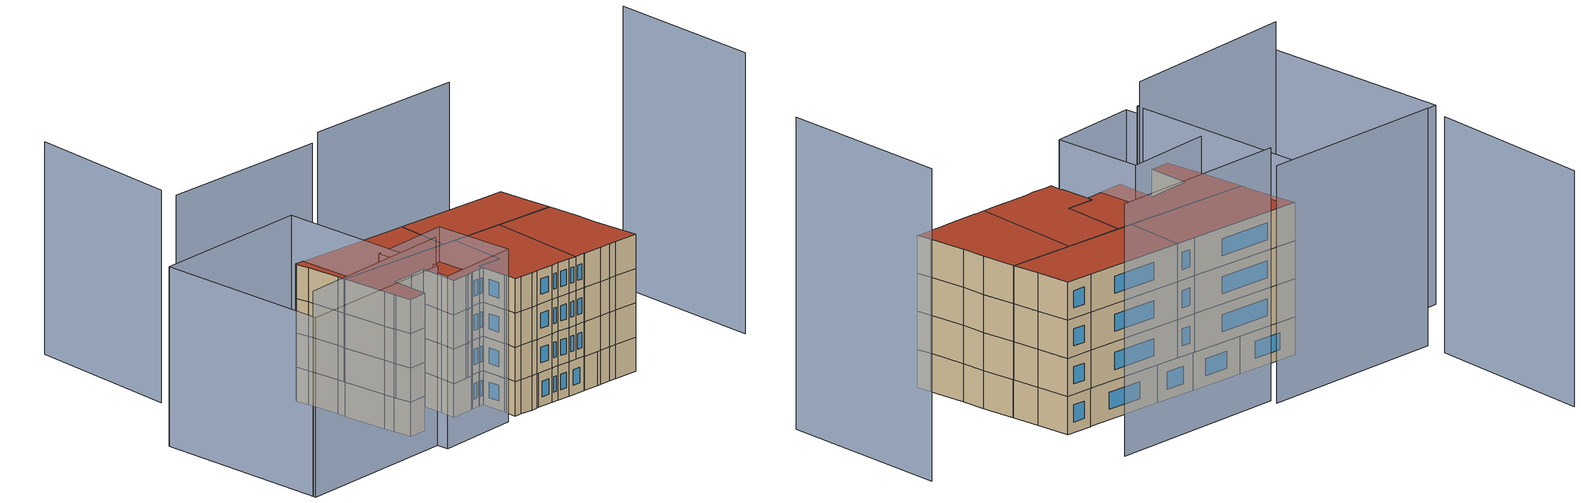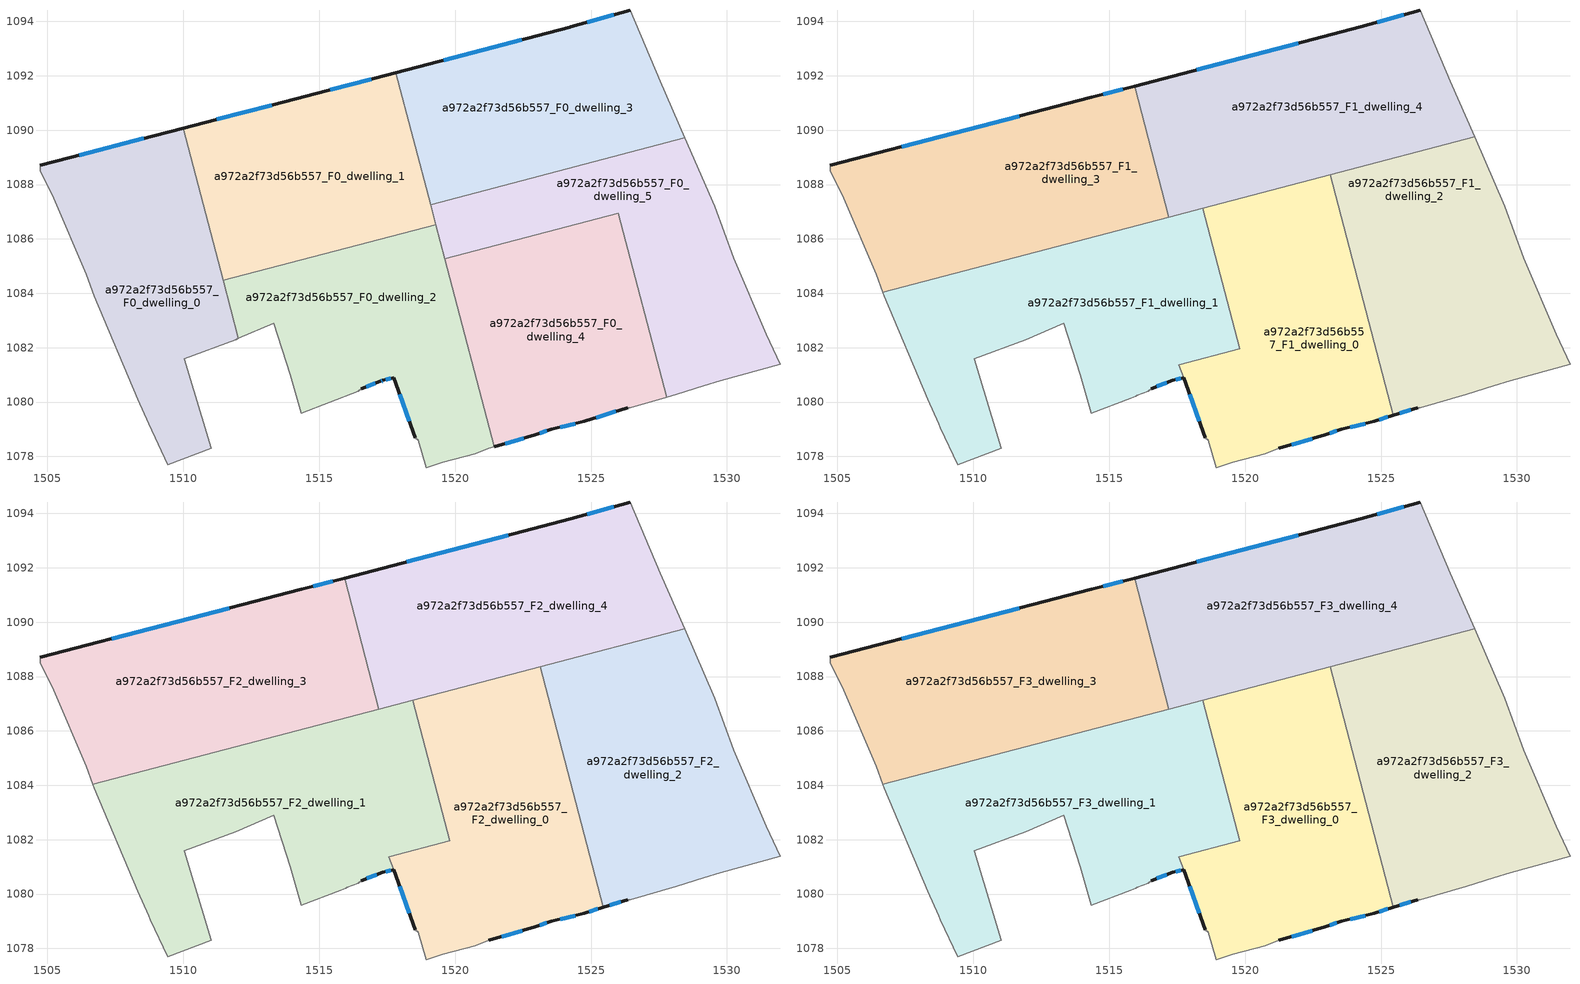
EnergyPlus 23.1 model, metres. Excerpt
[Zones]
a972a2f73d56b557_F0_dwelling_0
 floor ground (EU_floor_Construction): 1510,1090.07 1512.03,1082.34 1511.94,1082.3 1510.04,1081.6 1511.04,1078.29 1509.43,1077.69 1508.73,1079.2 1508.33,1080.1 1506.73,1083.9 1506.43,1084.7 1505.23,1087.5 1504.73,1088.5 1504.73,1088.7 z0
 wall outside (EU_wall_Construction): 1510,1090.07 1504.73,1088.7 z0:3
 wall adiabatic (EU_wall_Construction): 1504.73,1088.7 1504.73,1088.5 1505.23,1087.5 1506.43,1084.7 1506.73,1083.9 1508.33,1080.1 1508.73,1079.2 1509.43,1077.69 1511.04,1078.29 1510.04,1081.6 1511.94,1082.3 1512.03,1082.34 z0:3
 wall to a972a2f73d56b557_F0_dwelling_1 (EU_wall_Construction): 1511.47,1084.48 1510,1090.07 z0:3
 wall to a972a2f73d56b557_F0_dwelling_2 (EU_wall_Construction): 1512.03,1082.34 1511.47,1084.48 z0:3
 window (EU_Window_Construction): 1508.55,1089.7 1506.18,1089.08 z0.83:2.17
a972a2f73d56b557_F0_dwelling_1
 floor ground (EU_floor_Construction): 1517.82,1092.12 1519.29,1086.53 1511.47,1084.48 1510,1090.07 1514.5,1091.24 z0
 wall outside (EU_wall_Construction): 1517.82,1092.12 1514.5,1091.24 1510,1090.07 z0:3
 wall to a972a2f73d56b557_F0_dwelling_2 (EU_wall_Construction): 1511.47,1084.48 1519.29,1086.53 z0:3
 wall to a972a2f73d56b557_F0_dwelling_3 (EU_wall_Construction): 1519.1,1087.26 1517.82,1092.12 z0:3
 wall to a972a2f73d56b557_F0_dwelling_5 (EU_wall_Construction): 1519.29,1086.53 1519.1,1087.26 z0:3
 window (EU_Window_Construction): 1516.91,1091.88 1515.42,1091.48 / 1513.26,1090.92 1511.24,1090.4 z0.83:2.17
a972a2f73d56b557_F0_dwelling_2
 floor ground (EU_floor_Construction): 1519.29,1086.53 1521.44,1078.35 1521.24,1078.29 1520.74,1078.09 1519.54,1077.79 1518.94,1077.59 1518.64,1078.59 1518.54,1078.69 1517.74,1080.89 1517.34,1080.79 1517.25,1080.76 1516.54,1080.5 1516.44,1080.39 1514.34,1079.59 1513.94,1081 1513.34,1082.9 1512.03,1082.34 1511.47,1084.48 z0
 wall outside (EU_wall_Construction): 1516.54,1080.5 1517.25,1080.76 1517.34,1080.79 1517.74,1080.89 1518.54,1078.69 z0:3
 wall adiabatic (EU_wall_Construction): 1518.54,1078.69 1518.64,1078.59 1518.94,1077.59 1519.54,1077.79 1520.74,1078.09 1521.24,1078.29 1521.44,1078.35 / 1512.03,1082.34 1513.34,1082.9 1513.94,1081 1514.34,1079.59 1516.44,1080.39 1516.54,1080.5 z0:3
 wall to a972a2f73d56b557_F0_dwelling_4 (EU_wall_Construction): 1521.44,1078.35 1519.62,1085.27 z0:3
 wall to a972a2f73d56b557_F0_dwelling_5 (EU_wall_Construction): 1519.62,1085.27 1519.29,1086.53 z0:3
 window (EU_Window_Construction): 1517.96,1080.29 1518.32,1079.3 / 1517.45,1080.82 1517.63,1080.87 / 1517.28,1080.77 1517.32,1080.79 / 1516.74,1080.57 1517.06,1080.69 z0.83:2.17
a972a2f73d56b557_F0_dwelling_3
 floor ground (EU_floor_Construction): 1526.45,1094.4 1527.55,1091.8 1528.46,1089.71 1519.1,1087.26 1517.82,1092.12 1524.21,1093.79 1524.25,1093.8 z0
 wall outside (EU_wall_Construction): 1526.45,1094.4 1524.25,1093.8 1524.21,1093.79 1517.82,1092.12 z0:3
 wall to a972a2f73d56b557_F0_dwelling_5 (EU_wall_Construction): 1519.1,1087.26 1528.46,1089.71 z0:3
 wall adiabatic (EU_wall_Construction): 1528.46,1089.71 1527.55,1091.8 1526.45,1094.4 z0:3
 window (EU_Window_Construction): 1522.45,1093.33 1519.58,1092.58 / 1525.84,1094.24 1524.85,1093.97 z0.83:2.17
a972a2f73d56b557_F0_dwelling_4
 floor ground (EU_floor_Construction): 1526.01,1086.95 1527.78,1080.18 1526.45,1079.79 1526.35,1079.79 1524.74,1079.29 1523.54,1078.99 1522.94,1078.79 1521.44,1078.35 1519.62,1085.27 z0
 wall outside (EU_wall_Construction): 1521.44,1078.35 1522.94,1078.79 1523.54,1078.99 1524.74,1079.29 1526.35,1079.79 z0:3
 wall to a972a2f73d56b557_F0_dwelling_5 (EU_wall_Construction): 1527.78,1080.18 1526.01,1086.95 1519.62,1085.27 z0:3
 wall adiabatic (EU_wall_Construction): 1526.35,1079.79 1526.45,1079.79 1527.78,1080.18 z0:3
 window (EU_Window_Construction): 1525.19,1079.43 1525.91,1079.65 / 1523.87,1079.07 1524.41,1079.21 / 1523.11,1078.85 1523.38,1078.94 / 1521.85,1078.47 1522.53,1078.67 z0.83:2.17
a972a2f73d56b557_F0_dwelling_5
 floor ground (EU_floor_Construction): 1529.55,1087.2 1530.25,1085.29 1531.45,1082.49 1531.95,1081.39 1529.75,1080.79 1529.15,1080.59 1528.15,1080.29 1527.78,1080.18 1526.01,1086.95 1519.62,1085.27 1519.1,1087.26 1528.46,1089.71 z0
 wall adiabatic (EU_wall_Construction): 1527.78,1080.18 1528.15,1080.29 1529.15,1080.59 1529.75,1080.79 1531.95,1081.39 1531.45,1082.49 1530.25,1085.29 1529.55,1087.2 1528.46,1089.71 z0:3
a972a2f73d56b557_F1_dwelling_0
 floor to a972a2f73d56b557_F0_dwelling_4 (EU_floor_Construction): 1523.66,1086.33 1525.45,1079.51 1524.74,1079.29 1523.54,1078.99 1522.94,1078.79 1521.44,1078.35 1519.62,1085.27 z3
 floor to a972a2f73d56b557_F0_dwelling_2 (EU_floor_Construction): 1519.29,1086.53 1521.44,1078.35 1521.24,1078.29 1520.74,1078.09 1519.54,1077.79 1518.94,1077.59 1518.64,1078.59 1518.54,1078.69 1517.57,1081.37 1519.8,1081.95 1518.64,1086.36 z3
 floor to a972a2f73d56b557_F0_dwelling_5 (EU_floor_Construction): 1523.13,1088.32 1523.66,1086.33 1519.62,1085.27 1519.1,1087.26 z3
 floor to a972a2f73d56b557_F0_dwelling_3 (EU_floor_Construction): 1523.12,1088.35 1523.13,1088.32 1519.1,1087.26 1519.09,1087.29 z3
 floor to a972a2f73d56b557_F0_dwelling_1 (EU_floor_Construction): 1519.09,1087.29 1519.29,1086.53 1518.64,1086.36 1518.44,1087.12 z3
 wall outside (EU_wall_Construction): 1521.24,1078.29 1522.94,1078.79 1523.54,1078.99 1524.74,1079.29 1525.45,1079.51 / 1517.74,1080.89 1518.54,1078.69 z3:6
 wall to a972a2f73d56b557_F1_dwelling_1 (EU_wall_Construction): 1518.44,1087.12 1519.8,1081.95 1517.57,1081.37 1517.74,1080.89 z3:6
 wall to a972a2f73d56b557_F1_dwelling_2 (EU_wall_Construction): 1525.45,1079.51 1523.12,1088.35 z3:6
 wall adiabatic (EU_wall_Construction): 1518.54,1078.69 1518.64,1078.59 1518.94,1077.59 1519.54,1077.79 1520.74,1078.09 1521.24,1078.29 z3:6
 wall to a972a2f73d56b557_F1_dwelling_4 (EU_wall_Construction): 1523.12,1088.35 1518.44,1087.12 z3:6
 window (EU_Window_Construction): 1524.94,1079.35 1525.25,1079.45 / 1523.87,1079.07 1524.41,1079.21 / 1523.11,1078.85 1523.38,1078.94 / 1521.71,1078.43 1522.48,1078.65 / 1517.96,1080.28 1518.32,1079.3 z3.83:5.17
a972a2f73d56b557_F1_dwelling_1
 floor to a972a2f73d56b557_F0_dwelling_2 (EU_floor_Construction): 1518.64,1086.36 1519.8,1081.95 1517.57,1081.37 1517.74,1080.89 1517.34,1080.79 1517.25,1080.76 1516.54,1080.5 1516.44,1080.39 1515.99,1080.22 1515.98,1080.22 1515.93,1080.2 1514.34,1079.59 1513.94,1081 1513.34,1082.9 1512.03,1082.34 1511.47,1084.48 z3
 floor to a972a2f73d56b557_F0_dwelling_0 (EU_floor_Construction): 1511.27,1085.24 1512.03,1082.34 1511.94,1082.3 1510.04,1081.6 1511.04,1078.29 1509.43,1077.69 1508.8,1079.06 1508.73,1079.2 1508.33,1080.1 1506.73,1083.9 1506.68,1084.04 z3
 floor to a972a2f73d56b557_F0_dwelling_1 (EU_floor_Construction): 1518.44,1087.12 1518.64,1086.36 1511.47,1084.48 1511.27,1085.24 z3
 wall outside (EU_wall_Construction): 1516.54,1080.5 1517.34,1080.79 1517.74,1080.89 z3:6
 wall adiabatic (EU_wall_Construction): 1506.68,1084.04 1506.73,1083.9 1508.33,1080.1 1508.73,1079.2 1508.8,1079.06 1509.43,1077.69 1511.04,1078.29 1510.04,1081.6 1511.94,1082.3 1513.34,1082.9 1513.94,1081 1514.34,1079.59 1515.79,1080.15 1515.98,1080.22 1516.04,1080.24 1516.44,1080.39 1516.54,1080.5 z3:6
 wall to a972a2f73d56b557_F1_dwelling_3 (EU_wall_Construction): 1517.2,1086.8 1506.68,1084.04 z3:6
 wall to a972a2f73d56b557_F1_dwelling_4 (EU_wall_Construction): 1518.44,1087.13 1517.2,1086.8 z3:6
 window (EU_Window_Construction): 1517.45,1080.82 1517.63,1080.87 / 1516.76,1080.58 1517.12,1080.71 z3.83:5.17
a972a2f73d56b557_F1_dwelling_2
 floor to a972a2f73d56b557_F0_dwelling_5 (EU_floor_Construction): 1529.55,1087.2 1530.25,1085.29 1531.45,1082.49 1531.95,1081.39 1529.75,1080.79 1529.15,1080.59 1528.15,1080.29 1527.78,1080.18 1526.01,1086.95 1523.66,1086.33 1523.13,1088.32 1528.46,1089.71 z3
 floor to a972a2f73d56b557_F0_dwelling_4 (EU_floor_Construction): 1526.01,1086.95 1527.78,1080.18 1526.45,1079.79 1526.35,1079.79 1525.45,1079.51 1523.66,1086.33 z3
 floor to a972a2f73d56b557_F0_dwelling_3 (EU_floor_Construction): 1528.44,1089.75 1528.46,1089.71 1523.13,1088.32 1523.12,1088.35 z3
 wall outside (EU_wall_Construction): 1525.45,1079.51 1526.35,1079.79 z3:6
 wall adiabatic (EU_wall_Construction): 1526.35,1079.79 1526.45,1079.79 1528.15,1080.29 1529.15,1080.59 1529.75,1080.79 1531.95,1081.39 1531.45,1082.49 1530.25,1085.29 1529.55,1087.2 1528.44,1089.75 z3:6
 wall to a972a2f73d56b557_F1_dwelling_4 (EU_wall_Construction): 1528.44,1089.75 1523.13,1088.35 z3:6
 window (EU_Window_Construction): 1525.69,1079.59 1526.1,1079.71 z3.83:5.17
a972a2f73d56b557_F1_dwelling_3
 floor to a972a2f73d56b557_F0_dwelling_0 (EU_floor_Construction): 1510,1090.07 1511.27,1085.24 1506.68,1084.04 1506.43,1084.7 1505.23,1087.5 1504.73,1088.5 1504.73,1088.7 z3
 floor to a972a2f73d56b557_F0_dwelling_1 (EU_floor_Construction): 1515.94,1091.62 1517.2,1086.8 1511.27,1085.24 1510,1090.07 1514.5,1091.24 z3
 wall outside (EU_wall_Construction): 1515.94,1091.62 1514.34,1091.2 1504.73,1088.7 z3:6
 wall adiabatic (EU_wall_Construction): 1504.73,1088.7 1504.73,1088.5 1505.23,1087.5 1506.43,1084.7 1506.68,1084.04 z3:6
 wall to a972a2f73d56b557_F1_dwelling_4 (EU_wall_Construction): 1517.2,1086.8 1515.94,1091.62 z3:6
 window (EU_Window_Construction): 1511.7,1090.51 1507.38,1089.39 / 1515.5,1091.51 1514.78,1091.32 z3.83:5.17
a972a2f73d56b557_F1_dwelling_4
 floor to a972a2f73d56b557_F0_dwelling_1 (EU_floor_Construction): 1517.82,1092.12 1519.09,1087.29 1517.2,1086.8 1515.94,1091.62 z3
 floor to a972a2f73d56b557_F0_dwelling_3 (EU_floor_Construction): 1526.45,1094.4 1527.55,1091.8 1528.44,1089.75 1519.09,1087.29 1517.82,1092.11 1524.25,1093.8 z3
 wall outside (EU_wall_Construction): 1526.45,1094.4 1524.25,1093.8 1515.94,1091.62 z3:6
 wall adiabatic (EU_wall_Construction): 1528.44,1089.75 1527.55,1091.8 1526.45,1094.4 z3:6
 window (EU_Window_Construction): 1521.96,1093.2 1518.22,1092.22 / 1525.84,1094.24 1524.85,1093.97 z3.83:5.17
a972a2f73d56b557_F2_dwelling_0
 floor to a972a2f73d56b557_F1_dwelling_0 (EU_floor_Construction): 1523.12,1088.35 1525.45,1079.51 1524.74,1079.29 1523.54,1078.99 1522.94,1078.79 1521.24,1078.29 1520.74,1078.09 1519.54,1077.79 1518.94,1077.59 1518.64,1078.59 1518.54,1078.69 1517.57,1081.37 1519.8,1081.95 1518.44,1087.12 z6
 wall outside (EU_wall_Construction): 1521.24,1078.29 1522.94,1078.79 1523.54,1078.99 1524.74,1079.29 1525.45,1079.51 / 1517.74,1080.89 1518.54,1078.69 z6:9
 wall to a972a2f73d56b557_F2_dwelling_1 (EU_wall_Construction): 1518.44,1087.12 1519.8,1081.95 1517.57,1081.37 1517.74,1080.89 z6:9
 wall to a972a2f73d56b557_F2_dwelling_2 (EU_wall_Construction): 1525.45,1079.51 1523.12,1088.35 z6:9
 wall adiabatic (EU_wall_Construction): 1518.54,1078.69 1518.64,1078.59 1518.94,1077.59 1519.54,1077.79 1520.74,1078.09 1521.24,1078.29 z6:9
 wall to a972a2f73d56b557_F2_dwelling_4 (EU_wall_Construction): 1523.12,1088.35 1518.44,1087.12 z6:9
 window (EU_Window_Construction): 1524.94,1079.35 1525.25,1079.45 / 1523.87,1079.07 1524.41,1079.21 / 1523.11,1078.85 1523.38,1078.94 / 1521.71,1078.43 1522.48,1078.65 / 1517.96,1080.28 1518.32,1079.3 z6.83:8.17
a972a2f73d56b557_F2_dwelling_1
 floor to a972a2f73d56b557_F1_dwelling_1 (EU_floor_Construction): 1518.44,1087.12 1519.8,1081.95 1517.57,1081.37 1517.74,1080.89 1517.34,1080.79 1516.54,1080.5 1516.44,1080.39 1516.04,1080.24 1515.98,1080.22 1515.79,1080.15 1514.34,1079.59 1513.94,1081 1513.34,1082.9 1511.94,1082.3 1510.04,1081.6 1511.04,1078.29 1509.43,1077.69 1508.8,1079.06 1508.73,1079.2 1508.33,1080.1 1506.73,1083.9 1506.68,1084.04 z6
 wall outside (EU_wall_Construction): 1516.54,1080.5 1517.34,1080.79 1517.74,1080.89 z6:9
 wall adiabatic (EU_wall_Construction): 1506.68,1084.04 1506.73,1083.9 1508.33,1080.1 1508.73,1079.2 1508.8,1079.06 1509.43,1077.69 1511.04,1078.29 1510.04,1081.6 1511.94,1082.3 1513.34,1082.9 1513.94,1081 1514.34,1079.59 1515.79,1080.15 1515.98,1080.22 1516.04,1080.24 1516.44,1080.39 1516.54,1080.5 z6:9
 wall to a972a2f73d56b557_F2_dwelling_3 (EU_wall_Construction): 1517.2,1086.8 1506.68,1084.04 z6:9
 wall to a972a2f73d56b557_F2_dwelling_4 (EU_wall_Construction): 1518.44,1087.13 1517.2,1086.8 z6:9
 window (EU_Window_Construction): 1517.45,1080.82 1517.63,1080.87 / 1516.76,1080.58 1517.12,1080.71 z6.83:8.17
a972a2f73d56b557_F2_dwelling_2
 floor to a972a2f73d56b557_F1_dwelling_2 (EU_floor_Construction): 1529.55,1087.2 1530.25,1085.29 1531.45,1082.49 1531.95,1081.39 1529.75,1080.79 1529.15,1080.59 1528.15,1080.29 1526.45,1079.79 1526.35,1079.79 1525.45,1079.51 1523.12,1088.35 1528.44,1089.75 z6
 wall outside (EU_wall_Construction): 1525.45,1079.51 1526.35,1079.79 z6:9
 wall adiabatic (EU_wall_Construction): 1526.35,1079.79 1526.45,1079.79 1528.15,1080.29 1529.15,1080.59 1529.75,1080.79 1531.95,1081.39 1531.45,1082.49 1530.25,1085.29 1529.55,1087.2 1528.44,1089.75 z6:9
 wall to a972a2f73d56b557_F2_dwelling_4 (EU_wall_Construction): 1528.44,1089.75 1523.13,1088.35 z6:9
 window (EU_Window_Construction): 1525.69,1079.59 1526.1,1079.71 z6.83:8.17
a972a2f73d56b557_F2_dwelling_3
 floor to a972a2f73d56b557_F1_dwelling_3 (EU_floor_Construction): 1515.94,1091.62 1517.2,1086.8 1506.68,1084.04 1506.43,1084.7 1505.23,1087.5 1504.73,1088.5 1504.73,1088.7 1514.34,1091.2 z6
 wall outside (EU_wall_Construction): 1515.94,1091.62 1514.34,1091.2 1504.73,1088.7 z6:9
 wall adiabatic (EU_wall_Construction): 1504.73,1088.7 1504.73,1088.5 1505.23,1087.5 1506.43,1084.7 1506.68,1084.04 z6:9
 wall to a972a2f73d56b557_F2_dwelling_4 (EU_wall_Construction): 1517.2,1086.8 1515.94,1091.62 z6:9
 window (EU_Window_Construction): 1511.7,1090.51 1507.38,1089.39 / 1515.5,1091.51 1514.78,1091.32 z6.83:8.17
a972a2f73d56b557_F2_dwelling_4
 floor to a972a2f73d56b557_F1_dwelling_4 (EU_floor_Construction): 1526.45,1094.4 1527.55,1091.8 1528.44,1089.75 1517.2,1086.8 1515.94,1091.62 1524.25,1093.8 z6
 wall outside (EU_wall_Construction): 1526.45,1094.4 1524.25,1093.8 1515.94,1091.62 z6:9
 wall adiabatic (EU_wall_Construction): 1528.44,1089.75 1527.55,1091.8 1526.45,1094.4 z6:9
 window (EU_Window_Construction): 1521.96,1093.2 1518.22,1092.22 / 1525.84,1094.24 1524.85,1093.97 z6.83:8.17
a972a2f73d56b557_F3_dwelling_0
 floor to a972a2f73d56b557_F2_dwelling_0 (EU_floor_Construction): 1523.12,1088.35 1525.45,1079.51 1524.74,1079.29 1523.54,1078.99 1522.94,1078.79 1521.24,1078.29 1520.74,1078.09 1519.54,1077.79 1518.94,1077.59 1518.64,1078.59 1518.54,1078.69 1517.57,1081.37 1519.8,1081.95 1518.44,1087.12 z9
 wall outside (EU_wall_Construction): 1521.24,1078.29 1522.94,1078.79 1523.54,1078.99 1524.74,1079.29 1525.45,1079.51 / 1517.74,1080.89 1518.54,1078.69 z9:12
 wall to a972a2f73d56b557_F3_dwelling_1 (EU_wall_Construction): 1518.44,1087.12 1519.8,1081.95 1517.57,1081.37 1517.74,1080.89 z9:12
 wall to a972a2f73d56b557_F3_dwelling_2 (EU_wall_Construction): 1525.45,1079.51 1523.12,1088.35 z9:12
 wall adiabatic (EU_wall_Construction): 1518.54,1078.69 1518.64,1078.59 1518.94,1077.59 1519.54,1077.79 1520.74,1078.09 1521.24,1078.29 z9:12
 wall to a972a2f73d56b557_F3_dwelling_4 (EU_wall_Construction): 1523.12,1088.35 1518.44,1087.12 z9:12
 window (EU_Window_Construction): 1524.94,1079.35 1525.25,1079.45 / 1523.87,1079.07 1524.41,1079.21 / 1523.11,1078.85 1523.38,1078.94 / 1521.71,1078.43 1522.48,1078.65 / 1517.96,1080.28 1518.32,1079.3 z9.83:11.17
 roof outside (EU_roof_Construction): 1524.74,1079.29 1525.45,1079.51 1523.12,1088.35 1518.44,1087.12 1519.8,1081.95 1517.57,1081.37 1518.54,1078.69 1518.64,1078.59 1518.94,1077.59 1519.54,1077.79 1520.74,1078.09 1521.24,1078.29 1522.94,1078.79 1523.54,1078.99 z12
a972a2f73d56b557_F3_dwelling_1
 floor to a972a2f73d56b557_F2_dwelling_1 (EU_floor_Construction): 1518.44,1087.12 1519.8,1081.95 1517.57,1081.37 1517.74,1080.89 1517.34,1080.79 1516.54,1080.5 1516.44,1080.39 1516.04,1080.24 1515.98,1080.22 1515.79,1080.15 1514.34,1079.59 1513.94,1081 1513.34,1082.9 1511.94,1082.3 1510.04,1081.6 1511.04,1078.29 1509.43,1077.69 1508.8,1079.06 1508.73,1079.2 1508.33,1080.1 1506.73,1083.9 1506.68,1084.04 z9
 wall outside (EU_wall_Construction): 1516.54,1080.5 1517.34,1080.79 1517.74,1080.89 z9:12
 wall adiabatic (EU_wall_Construction): 1506.68,1084.04 1506.73,1083.9 1508.33,1080.1 1508.73,1079.2 1508.8,1079.06 1509.43,1077.69 1511.04,1078.29 1510.04,1081.6 1511.94,1082.3 1513.34,1082.9 1513.94,1081 1514.34,1079.59 1515.79,1080.15 1515.98,1080.22 1516.04,1080.24 1516.44,1080.39 1516.54,1080.5 z9:12
 wall to a972a2f73d56b557_F3_dwelling_3 (EU_wall_Construction): 1517.2,1086.8 1506.68,1084.04 z9:12
 wall to a972a2f73d56b557_F3_dwelling_4 (EU_wall_Construction): 1518.44,1087.13 1517.2,1086.8 z9:12
 window (EU_Window_Construction): 1517.45,1080.82 1517.63,1080.87 / 1516.76,1080.58 1517.12,1080.71 z9.83:11.17
 roof outside (EU_roof_Construction): 1517.74,1080.89 1517.57,1081.37 1519.8,1081.95 1518.44,1087.12 1506.68,1084.04 1506.73,1083.9 1508.33,1080.1 1508.73,1079.2 1508.8,1079.06 1509.43,1077.69 1511.04,1078.29 1510.04,1081.6 1511.94,1082.3 1513.34,1082.9 1513.94,1081 1514.34,1079.59 1515.79,1080.15 1515.98,1080.22 1516.04,1080.24 1516.44,1080.39 1516.54,1080.5 1517.34,1080.79 z12
a972a2f73d56b557_F3_dwelling_2
 floor to a972a2f73d56b557_F2_dwelling_2 (EU_floor_Construction): 1529.55,1087.2 1530.25,1085.29 1531.45,1082.49 1531.95,1081.39 1529.75,1080.79 1529.15,1080.59 1528.15,1080.29 1526.45,1079.79 1526.35,1079.79 1525.45,1079.51 1523.12,1088.35 1528.44,1089.75 z9
 wall outside (EU_wall_Construction): 1525.45,1079.51 1526.35,1079.79 z9:12
 wall adiabatic (EU_wall_Construction): 1526.35,1079.79 1526.45,1079.79 1528.15,1080.29 1529.15,1080.59 1529.75,1080.79 1531.95,1081.39 1531.45,1082.49 1530.25,1085.29 1529.55,1087.2 1528.44,1089.75 z9:12
 wall to a972a2f73d56b557_F3_dwelling_4 (EU_wall_Construction): 1528.44,1089.75 1523.13,1088.35 z9:12
 window (EU_Window_Construction): 1525.69,1079.59 1526.1,1079.71 z9.83:11.17
 roof outside (EU_roof_Construction): 1531.95,1081.39 1531.45,1082.49 1530.25,1085.29 1529.55,1087.2 1528.44,1089.75 1523.12,1088.35 1525.45,1079.51 1526.35,1079.79 1526.45,1079.79 1528.15,1080.29 1529.15,1080.59 1529.75,1080.79 z12
a972a2f73d56b557_F3_dwelling_3
 floor to a972a2f73d56b557_F2_dwelling_3 (EU_floor_Construction): 1515.94,1091.62 1517.2,1086.8 1506.68,1084.04 1506.43,1084.7 1505.23,1087.5 1504.73,1088.5 1504.73,1088.7 1514.34,1091.2 z9
 wall outside (EU_wall_Construction): 1515.94,1091.62 1514.34,1091.2 1504.73,1088.7 z9:12
 wall adiabatic (EU_wall_Construction): 1504.73,1088.7 1504.73,1088.5 1505.23,1087.5 1506.43,1084.7 1506.68,1084.04 z9:12
 wall to a972a2f73d56b557_F3_dwelling_4 (EU_wall_Construction): 1517.2,1086.8 1515.94,1091.62 z9:12
 window (EU_Window_Construction): 1511.7,1090.51 1507.38,1089.39 / 1515.5,1091.51 1514.78,1091.32 z9.83:11.17
 roof outside (EU_roof_Construction): 1517.2,1086.8 1515.94,1091.62 1514.34,1091.2 1504.73,1088.7 1504.73,1088.5 1505.23,1087.5 1506.43,1084.7 1506.68,1084.04 z12
a972a2f73d56b557_F3_dwelling_4
 floor to a972a2f73d56b557_F2_dwelling_4 (EU_floor_Construction): 1526.45,1094.4 1527.55,1091.8 1528.44,1089.75 1517.2,1086.8 1515.94,1091.62 1524.25,1093.8 z9
 wall outside (EU_wall_Construction): 1526.45,1094.4 1524.25,1093.8 1515.94,1091.62 z9:12
 wall adiabatic (EU_wall_Construction): 1528.44,1089.75 1527.55,1091.8 1526.45,1094.4 z9:12
 window (EU_Window_Construction): 1521.96,1093.2 1518.22,1092.22 / 1525.84,1094.24 1524.85,1093.97 z9.83:11.17
 roof outside (EU_roof_Construction): 1528.44,1089.75 1527.55,1091.8 1526.45,1094.4 1524.25,1093.8 1515.94,1091.62 1517.2,1086.8 z12
shading: 1496.61,1070.29 1510.7,1075.74 z0:17.9; 1508.18,1080.87 1515.17,1083.62 / 1515.17,1083.62 1517.86,1076.78 / 1517.86,1076.78 1510.88,1074.03 / 1510.88,1074.03 1508.18,1080.87 z0:15.1; 1496.72,1070.02 1491.22,1085 / 1491.22,1085 1505.04,1090.07 / 1505.04,1090.07 1510.53,1075.09 / 1510.53,1075.09 1496.72,1070.02 z0:15.7; 1543.46,1084.29 1539.31,1097.58 z0:24.6; 1491.38,1106.87 1494.93,1093.41 z0:18.6; 1510.21,1096.23 1495.37,1091.65 z0:18.7; 1524.69,1099.94 1510.34,1095.55 z0:19.9
[Building]
EU S2 Campaign: North Axis=0; Terrain=City; Solar Distribution=FullExterior
[Site:Location]
Lyon-Bron: Latitude=45.75; Longitude=5; Time Zone=1; Elevation=198
[SizingPeriod:WeatherFileDays]
AnnualSizingPeriod: Begin Month=1; Begin Day of Month=1; End Month=12; End Day of Month=31; Day of Week for Start Day=Monday; Use Weather File Daylight Saving Period=No; Use Weather File Rain and Snow Indicators=No
[MATERIAL]
EU_InternalMass_Material: Roughness=MediumRough; Thickness=0.1; Conductivity=1; Density=1800; Specific Heat=900; Thermal Absorptance=0.9; Solar Absorptance=0.7; Visible Absorptance=0.7
[MATERIAL:NOMASS] Roughness=MediumRough; Thermal Absorptance=0.9; Solar Absorptance=0.7; Visible Absorptance=0.7
Name | Thermal Resistance
EU_wall_NoMass | 0.87146
EU_roof_NoMass | 0.842276
EU_floor_NoMass | 0.496999
[WINDOWMATERIAL:SIMPLEGLAZINGSYSTEM]
EU_Window_SimpleGlazing: UFactor=2.2525; Solar Heat Gain Coefficient=0.76; Visible Transmittance=0.76
[CONSTRUCTION]
EU_wall_Construction: EU_wall_NoMass
EU_roof_Construction: EU_roof_NoMass
EU_floor_Construction: EU_floor_NoMass
EU_Window_Construction: EU_Window_SimpleGlazing
EU_InternalMass_Construction: EU_InternalMass_Material
[ZONE] Type=1; Multiplier=1; Ceiling Height=autocalculate; Floor Area=autocalculate; Part of Total Floor Area=Yes
Name | Volume
a972a2f73d56b557_F0_dwelling_0 | 140.142
a972a2f73d56b557_F1_dwelling_0; a972a2f73d56b557_F2_dwelling_0; a972a2f73d56b557_F3_dwelling_0 | 158.859
a972a2f73d56b557_F0_dwelling_1 | 140.115
a972a2f73d56b557_F1_dwelling_1; a972a2f73d56b557_F2_dwelling_1; a972a2f73d56b557_F3_dwelling_1 | 179.358
a972a2f73d56b557_F0_dwelling_2 | 140.134
a972a2f73d56b557_F1_dwelling_2; a972a2f73d56b557_F2_dwelling_2; a972a2f73d56b557_F3_dwelling_2 | 166.242
a972a2f73d56b557_F0_dwelling_3 | 140.117
a972a2f73d56b557_F1_dwelling_3; a972a2f73d56b557_F2_dwelling_3; a972a2f73d56b557_F3_dwelling_3 | 168.151
a972a2f73d56b557_F0_dwelling_4 | 140.132
a972a2f73d56b557_F1_dwelling_4; a972a2f73d56b557_F2_dwelling_4; a972a2f73d56b557_F3_dwelling_4 | 168.154
a972a2f73d56b557_F0_dwelling_5 | 140.118
[INTERNALMASS] Construction=EU_InternalMass_Construction
Name | Zone or ZoneList | Surface Area
a972a2f73d56b557_F0_dwelling_0_EU_InternalMass | a972a2f73d56b557_F0_dwelling_0 | 46.7138
a972a2f73d56b557_F0_dwelling_1_EU_InternalMass | a972a2f73d56b557_F0_dwelling_1 | 46.7056
a972a2f73d56b557_F0_dwelling_2_EU_InternalMass | a972a2f73d56b557_F0_dwelling_2 | 46.7111
a972a2f73d56b557_F0_dwelling_3_EU_InternalMass | a972a2f73d56b557_F0_dwelling_3 | 46.7071
a972a2f73d56b557_F0_dwelling_4_EU_InternalMass | a972a2f73d56b557_F0_dwelling_4 | 46.7111
a972a2f73d56b557_F0_dwelling_5_EU_InternalMass | a972a2f73d56b557_F0_dwelling_5 | 46.7055
a972a2f73d56b557_F1_dwelling_0_EU_InternalMass | a972a2f73d56b557_F1_dwelling_0 | 52.9525
a972a2f73d56b557_F1_dwelling_1_EU_InternalMass | a972a2f73d56b557_F1_dwelling_1 | 59.7843
a972a2f73d56b557_F1_dwelling_2_EU_InternalMass | a972a2f73d56b557_F1_dwelling_2 | 55.4133
a972a2f73d56b557_F1_dwelling_3_EU_InternalMass | a972a2f73d56b557_F1_dwelling_3 | 56.0497
a972a2f73d56b557_F1_dwelling_4_EU_InternalMass | a972a2f73d56b557_F1_dwelling_4 | 56.0516
a972a2f73d56b557_F2_dwelling_0_EU_InternalMass | a972a2f73d56b557_F2_dwelling_0 | 52.9525
a972a2f73d56b557_F2_dwelling_1_EU_InternalMass | a972a2f73d56b557_F2_dwelling_1 | 59.7843
a972a2f73d56b557_F2_dwelling_2_EU_InternalMass | a972a2f73d56b557_F2_dwelling_2 | 55.4133
a972a2f73d56b557_F2_dwelling_3_EU_InternalMass | a972a2f73d56b557_F2_dwelling_3 | 56.0497
a972a2f73d56b557_F2_dwelling_4_EU_InternalMass | a972a2f73d56b557_F2_dwelling_4 | 56.0516
a972a2f73d56b557_F3_dwelling_0_EU_InternalMass | a972a2f73d56b557_F3_dwelling_0 | 52.9525
a972a2f73d56b557_F3_dwelling_1_EU_InternalMass | a972a2f73d56b557_F3_dwelling_1 | 59.7843
a972a2f73d56b557_F3_dwelling_2_EU_InternalMass | a972a2f73d56b557_F3_dwelling_2 | 55.4133
a972a2f73d56b557_F3_dwelling_3_EU_InternalMass | a972a2f73d56b557_F3_dwelling_3 | 56.0497
a972a2f73d56b557_F3_dwelling_4_EU_InternalMass | a972a2f73d56b557_F3_dwelling_4 | 56.0516
[OTHEREQUIPMENT] Fuel Type=Electricity; Design Level Calculation Method=Watts/Area; Power per Zone Floor Area=1; Fraction Latent=0; Fraction Radiant=0; Fraction Lost=0; Carbon Dioxide Generation Rate=0; EndUse Subcategory=EU_Step8_InternalGains
Name | Zone or ZoneList or Space or SpaceList | Schedule
EU_Step8_InternalGain_a972a2f73d56b557_F0_dwelling_0_f000 | a972a2f73d56b557_F0_dwelling_0 | EU_Step8_GainSchedule_a972a2f73d56b557_F0_dwelling_0_f000
EU_Step8_InternalGain_a972a2f73d56b557_F0_dwelling_1_f000 | a972a2f73d56b557_F0_dwelling_1 | EU_Step8_GainSchedule_a972a2f73d56b557_F0_dwelling_1_f000
EU_Step8_InternalGain_a972a2f73d56b557_F0_dwelling_2_f000 | a972a2f73d56b557_F0_dwelling_2 | EU_Step8_GainSchedule_a972a2f73d56b557_F0_dwelling_2_f000
EU_Step8_InternalGain_a972a2f73d56b557_F0_dwelling_3_f000 | a972a2f73d56b557_F0_dwelling_3 | EU_Step8_GainSchedule_a972a2f73d56b557_F0_dwelling_3_f000
EU_Step8_InternalGain_a972a2f73d56b557_F0_dwelling_4_f000 | a972a2f73d56b557_F0_dwelling_4 | EU_Step8_GainSchedule_a972a2f73d56b557_F0_dwelling_4_f000
EU_Step8_InternalGain_a972a2f73d56b557_F0_dwelling_5_f000 | a972a2f73d56b557_F0_dwelling_5 | EU_Step8_GainSchedule_a972a2f73d56b557_F0_dwelling_5_f000
EU_Step8_InternalGain_a972a2f73d56b557_F1_dwelling_0_f000 | a972a2f73d56b557_F1_dwelling_0 | EU_Step8_GainSchedule_a972a2f73d56b557_F1_dwelling_0_f000
EU_Step8_InternalGain_a972a2f73d56b557_F1_dwelling_1_f000 | a972a2f73d56b557_F1_dwelling_1 | EU_Step8_GainSchedule_a972a2f73d56b557_F1_dwelling_1_f000
EU_Step8_InternalGain_a972a2f73d56b557_F1_dwelling_2_f000 | a972a2f73d56b557_F1_dwelling_2 | EU_Step8_GainSchedule_a972a2f73d56b557_F1_dwelling_2_f000
EU_Step8_InternalGain_a972a2f73d56b557_F1_dwelling_3_f000 | a972a2f73d56b557_F1_dwelling_3 | EU_Step8_GainSchedule_a972a2f73d56b557_F1_dwelling_3_f000
EU_Step8_InternalGain_a972a2f73d56b557_F1_dwelling_4_f000 | a972a2f73d56b557_F1_dwelling_4 | EU_Step8_GainSchedule_a972a2f73d56b557_F1_dwelling_4_f000
EU_Step8_InternalGain_a972a2f73d56b557_F2_dwelling_0_f000 | a972a2f73d56b557_F2_dwelling_0 | EU_Step8_GainSchedule_a972a2f73d56b557_F2_dwelling_0_f000
EU_Step8_InternalGain_a972a2f73d56b557_F2_dwelling_1_f000 | a972a2f73d56b557_F2_dwelling_1 | EU_Step8_GainSchedule_a972a2f73d56b557_F2_dwelling_1_f000
EU_Step8_InternalGain_a972a2f73d56b557_F2_dwelling_2_f000 | a972a2f73d56b557_F2_dwelling_2 | EU_Step8_GainSchedule_a972a2f73d56b557_F2_dwelling_2_f000
EU_Step8_InternalGain_a972a2f73d56b557_F2_dwelling_3_f000 | a972a2f73d56b557_F2_dwelling_3 | EU_Step8_GainSchedule_a972a2f73d56b557_F2_dwelling_3_f000
EU_Step8_InternalGain_a972a2f73d56b557_F2_dwelling_4_f000 | a972a2f73d56b557_F2_dwelling_4 | EU_Step8_GainSchedule_a972a2f73d56b557_F2_dwelling_4_f000
EU_Step8_InternalGain_a972a2f73d56b557_F3_dwelling_0_f000 | a972a2f73d56b557_F3_dwelling_0 | EU_Step8_GainSchedule_a972a2f73d56b557_F3_dwelling_0_f000
EU_Step8_InternalGain_a972a2f73d56b557_F3_dwelling_1_f000 | a972a2f73d56b557_F3_dwelling_1 | EU_Step8_GainSchedule_a972a2f73d56b557_F3_dwelling_1_f000
EU_Step8_InternalGain_a972a2f73d56b557_F3_dwelling_2_f000 | a972a2f73d56b557_F3_dwelling_2 | EU_Step8_GainSchedule_a972a2f73d56b557_F3_dwelling_2_f000
EU_Step8_InternalGain_a972a2f73d56b557_F3_dwelling_3_f000 | a972a2f73d56b557_F3_dwelling_3 | EU_Step8_GainSchedule_a972a2f73d56b557_F3_dwelling_3_f000
EU_Step8_InternalGain_a972a2f73d56b557_F3_dwelling_4_f000 | a972a2f73d56b557_F3_dwelling_4 | EU_Step8_GainSchedule_a972a2f73d56b557_F3_dwelling_4_f000
[ZONEVENTILATION:DESIGNFLOWRATE] Schedule=EU_AlwaysOn; Design Flow Rate Calculation Method=AirChanges/Hour; Air Changes per Hour=0.425; Ventilation Type=Natural; Fan Pressure Rise=0; Fan Total Efficiency=1; Constant Term Coefficient=1; Temperature Term Coefficient=0; Velocity Term Coefficient=0; Velocity Squared Term Coefficient=0; Minimum Indoor Temperature=-100; Maximum Indoor Temperature=100; Delta Temperature=-100; Minimum Outdoor Temperature=-100; Maximum Outdoor Temperature=100; Maximum Wind Speed=40
Name | Zone or ZoneList or Space or SpaceList
EU_ConstantAir_a972a2f73d56b557_F0_dwelling_0 | a972a2f73d56b557_F0_dwelling_0
EU_ConstantAir_a972a2f73d56b557_F0_dwelling_1 | a972a2f73d56b557_F0_dwelling_1
EU_ConstantAir_a972a2f73d56b557_F0_dwelling_2 | a972a2f73d56b557_F0_dwelling_2
EU_ConstantAir_a972a2f73d56b557_F0_dwelling_3 | a972a2f73d56b557_F0_dwelling_3
EU_ConstantAir_a972a2f73d56b557_F0_dwelling_4 | a972a2f73d56b557_F0_dwelling_4
EU_ConstantAir_a972a2f73d56b557_F0_dwelling_5 | a972a2f73d56b557_F0_dwelling_5
EU_ConstantAir_a972a2f73d56b557_F1_dwelling_0 | a972a2f73d56b557_F1_dwelling_0
EU_ConstantAir_a972a2f73d56b557_F1_dwelling_1 | a972a2f73d56b557_F1_dwelling_1
EU_ConstantAir_a972a2f73d56b557_F1_dwelling_2 | a972a2f73d56b557_F1_dwelling_2
EU_ConstantAir_a972a2f73d56b557_F1_dwelling_3 | a972a2f73d56b557_F1_dwelling_3
EU_ConstantAir_a972a2f73d56b557_F1_dwelling_4 | a972a2f73d56b557_F1_dwelling_4
EU_ConstantAir_a972a2f73d56b557_F2_dwelling_0 | a972a2f73d56b557_F2_dwelling_0
EU_ConstantAir_a972a2f73d56b557_F2_dwelling_1 | a972a2f73d56b557_F2_dwelling_1
EU_ConstantAir_a972a2f73d56b557_F2_dwelling_2 | a972a2f73d56b557_F2_dwelling_2
EU_ConstantAir_a972a2f73d56b557_F2_dwelling_3 | a972a2f73d56b557_F2_dwelling_3
EU_ConstantAir_a972a2f73d56b557_F2_dwelling_4 | a972a2f73d56b557_F2_dwelling_4
EU_ConstantAir_a972a2f73d56b557_F3_dwelling_0 | a972a2f73d56b557_F3_dwelling_0
EU_ConstantAir_a972a2f73d56b557_F3_dwelling_1 | a972a2f73d56b557_F3_dwelling_1
EU_ConstantAir_a972a2f73d56b557_F3_dwelling_2 | a972a2f73d56b557_F3_dwelling_2
EU_ConstantAir_a972a2f73d56b557_F3_dwelling_3 | a972a2f73d56b557_F3_dwelling_3
EU_ConstantAir_a972a2f73d56b557_F3_dwelling_4 | a972a2f73d56b557_F3_dwelling_4
[HVACTEMPLATE:THERMOSTAT] Constant Heating Setpoint=20; Constant Cooling Setpoint=50
EU_HeatOnly_a972a2f73d56b557_F0_dwelling_0; EU_HeatOnly_a972a2f73d56b557_F0_dwelling_1; EU_HeatOnly_a972a2f73d56b557_F0_dwelling_2; EU_HeatOnly_a972a2f73d56b557_F0_dwelling_3; EU_HeatOnly_a972a2f73d56b557_F0_dwelling_4; EU_HeatOnly_a972a2f73d56b557_F0_dwelling_5; EU_HeatOnly_a972a2f73d56b557_F1_dwelling_0; EU_HeatOnly_a972a2f73d56b557_F1_dwelling_1; EU_HeatOnly_a972a2f73d56b557_F1_dwelling_2; EU_HeatOnly_a972a2f73d56b557_F1_dwelling_3; EU_HeatOnly_a972a2f73d56b557_F1_dwelling_4; EU_HeatOnly_a972a2f73d56b557_F2_dwelling_0; EU_HeatOnly_a972a2f73d56b557_F2_dwelling_1; EU_HeatOnly_a972a2f73d56b557_F2_dwelling_2; EU_HeatOnly_a972a2f73d56b557_F2_dwelling_3; EU_HeatOnly_a972a2f73d56b557_F2_dwelling_4; EU_HeatOnly_a972a2f73d56b557_F3_dwelling_0; EU_HeatOnly_a972a2f73d56b557_F3_dwelling_1; EU_HeatOnly_a972a2f73d56b557_F3_dwelling_2; EU_HeatOnly_a972a2f73d56b557_F3_dwelling_3; EU_HeatOnly_a972a2f73d56b557_F3_dwelling_4
[HVACTEMPLATE:ZONE:IDEALLOADSAIRSYSTEM] System Availability Schedule=EU_AlwaysOn; Maximum Heating Supply Air Temperature=50; Minimum Cooling Supply Air Temperature=13; Maximum Heating Supply Air Humidity Ratio=0.0156; Minimum Cooling Supply Air Humidity Ratio=0.0077; Heating Limit=NoLimit; Cooling Limit=NoLimit; Heating Availability Schedule=EU_AlwaysOn; Cooling Availability Schedule=EU_CoolingOff; Dehumidification Control Type=ConstantSensibleHeatRatio; Cooling Sensible Heat Ratio=0.7; Dehumidification Setpoint=60; Humidification Control Type=None; Humidification Setpoint=30; Outdoor Air Method=None; Outdoor Air Flow Rate per Person=0.00944; Outdoor Air Flow Rate per Zone Floor Area=0; Outdoor Air Flow Rate per Zone=0; Demand Controlled Ventilation Type=None; Outdoor Air Economizer Type=NoEconomizer; Heat Recovery Type=None; Sensible Heat Recovery Effectiveness=0.7; Latent Heat Recovery Effectiveness=0.65
Name | Template Thermostat
a972a2f73d56b557_F0_dwelling_0 | EU_HeatOnly_a972a2f73d56b557_F0_dwelling_0
a972a2f73d56b557_F0_dwelling_1 | EU_HeatOnly_a972a2f73d56b557_F0_dwelling_1
a972a2f73d56b557_F0_dwelling_2 | EU_HeatOnly_a972a2f73d56b557_F0_dwelling_2
a972a2f73d56b557_F0_dwelling_3 | EU_HeatOnly_a972a2f73d56b557_F0_dwelling_3
a972a2f73d56b557_F0_dwelling_4 | EU_HeatOnly_a972a2f73d56b557_F0_dwelling_4
a972a2f73d56b557_F0_dwelling_5 | EU_HeatOnly_a972a2f73d56b557_F0_dwelling_5
a972a2f73d56b557_F1_dwelling_0 | EU_HeatOnly_a972a2f73d56b557_F1_dwelling_0
a972a2f73d56b557_F1_dwelling_1 | EU_HeatOnly_a972a2f73d56b557_F1_dwelling_1
a972a2f73d56b557_F1_dwelling_2 | EU_HeatOnly_a972a2f73d56b557_F1_dwelling_2
a972a2f73d56b557_F1_dwelling_3 | EU_HeatOnly_a972a2f73d56b557_F1_dwelling_3
a972a2f73d56b557_F1_dwelling_4 | EU_HeatOnly_a972a2f73d56b557_F1_dwelling_4
a972a2f73d56b557_F2_dwelling_0 | EU_HeatOnly_a972a2f73d56b557_F2_dwelling_0
a972a2f73d56b557_F2_dwelling_1 | EU_HeatOnly_a972a2f73d56b557_F2_dwelling_1
a972a2f73d56b557_F2_dwelling_2 | EU_HeatOnly_a972a2f73d56b557_F2_dwelling_2
a972a2f73d56b557_F2_dwelling_3 | EU_HeatOnly_a972a2f73d56b557_F2_dwelling_3
a972a2f73d56b557_F2_dwelling_4 | EU_HeatOnly_a972a2f73d56b557_F2_dwelling_4
a972a2f73d56b557_F3_dwelling_0 | EU_HeatOnly_a972a2f73d56b557_F3_dwelling_0
a972a2f73d56b557_F3_dwelling_1 | EU_HeatOnly_a972a2f73d56b557_F3_dwelling_1
a972a2f73d56b557_F3_dwelling_2 | EU_HeatOnly_a972a2f73d56b557_F3_dwelling_2
a972a2f73d56b557_F3_dwelling_3 | EU_HeatOnly_a972a2f73d56b557_F3_dwelling_3
a972a2f73d56b557_F3_dwelling_4 | EU_HeatOnly_a972a2f73d56b557_F3_dwelling_4
[SIZING:ZONE] Zone Cooling Design Supply Air Temperature Input Method=SupplyAirTemperature; Zone Cooling Design Supply Air Temperature=13; Zone Heating Design Supply Air Temperature Input Method=SupplyAirTemperature; Zone Heating Design Supply Air Temperature=50; Zone Cooling Design Supply Air Humidity Ratio=0.008; Zone Heating Design Supply Air Humidity Ratio=0.008; Cooling Design Air Flow Method=DesignDay; Cooling Design Air Flow Rate=0; Cooling Minimum Air Flow per Zone Floor Area=0.000762; Cooling Minimum Air Flow=0; Cooling Minimum Air Flow Fraction=0.2; Heating Design Air Flow Method=DesignDay; Heating Design Air Flow Rate=0; Heating Maximum Air Flow per Zone Floor Area=0.002032; Heating Maximum Air Flow=0.141576; Heating Maximum Air Flow Fraction=0.3; Account for Dedicated Outdoor Air System=No; Dedicated Outdoor Air System Control Strategy=NeutralSupplyAir; Dedicated Outdoor Air Low Setpoint Temperature for Design=autosize; Dedicated Outdoor Air High Setpoint Temperature for Design=autosize; Zone Load Sizing Method=Sensible Load Only No Latent Load; Zone Latent Cooling Design Supply Air Humidity Ratio Input Method=HumidityRatioDifference; Zone Cooling Design Supply Air Humidity Ratio Difference=0.005; Zone Latent Heating Design Supply Air Humidity Ratio Input Method=HumidityRatioDifference; Zone Humidification Design Supply Air Humidity Ratio Difference=0.005
a972a2f73d56b557_F0_dwelling_0; a972a2f73d56b557_F0_dwelling_1; a972a2f73d56b557_F0_dwelling_2; a972a2f73d56b557_F0_dwelling_3; a972a2f73d56b557_F0_dwelling_4; a972a2f73d56b557_F0_dwelling_5; a972a2f73d56b557_F1_dwelling_0; a972a2f73d56b557_F1_dwelling_1; a972a2f73d56b557_F1_dwelling_2; a972a2f73d56b557_F1_dwelling_3; a972a2f73d56b557_F1_dwelling_4; a972a2f73d56b557_F2_dwelling_0; a972a2f73d56b557_F2_dwelling_1; a972a2f73d56b557_F2_dwelling_2; a972a2f73d56b557_F2_dwelling_3; a972a2f73d56b557_F2_dwelling_4; a972a2f73d56b557_F3_dwelling_0; a972a2f73d56b557_F3_dwelling_1; a972a2f73d56b557_F3_dwelling_2; a972a2f73d56b557_F3_dwelling_3; a972a2f73d56b557_F3_dwelling_4
[SCHEDULE:CONSTANT]
Name | Hourly Value
EU_AlwaysOn | 1
EU_CoolingOff | 0
[SCHEDULE:FILE] Column Number=1; Rows to Skip at Top=0; Number of Hours of Data=8760; Column Separator=Comma; Interpolate to Timestep=No; Minutes per Item=60; Adjust Schedule for Daylight Savings=Yes
Name | File
EU_Step8_GainSchedule_a972a2f73d56b557_F0_dwelling_0_f000 | ../../schedules/a972a2f73d56b557/a972a2f73d56b557_F0_dwelling_0_f000_gain.csv
EU_Step8_GainSchedule_a972a2f73d56b557_F0_dwelling_1_f000 | ../../schedules/a972a2f73d56b557/a972a2f73d56b557_F0_dwelling_1_f000_gain.csv
EU_Step8_GainSchedule_a972a2f73d56b557_F0_dwelling_2_f000 | ../../schedules/a972a2f73d56b557/a972a2f73d56b557_F0_dwelling_2_f000_gain.csv
EU_Step8_GainSchedule_a972a2f73d56b557_F0_dwelling_3_f000 | ../../schedules/a972a2f73d56b557/a972a2f73d56b557_F0_dwelling_3_f000_gain.csv
EU_Step8_GainSchedule_a972a2f73d56b557_F0_dwelling_4_f000 | ../../schedules/a972a2f73d56b557/a972a2f73d56b557_F0_dwelling_4_f000_gain.csv
EU_Step8_GainSchedule_a972a2f73d56b557_F0_dwelling_5_f000 | ../../schedules/a972a2f73d56b557/a972a2f73d56b557_F0_dwelling_5_f000_gain.csv
EU_Step8_GainSchedule_a972a2f73d56b557_F1_dwelling_0_f000 | ../../schedules/a972a2f73d56b557/a972a2f73d56b557_F1_dwelling_0_f000_gain.csv
EU_Step8_GainSchedule_a972a2f73d56b557_F1_dwelling_1_f000 | ../../schedules/a972a2f73d56b557/a972a2f73d56b557_F1_dwelling_1_f000_gain.csv
EU_Step8_GainSchedule_a972a2f73d56b557_F1_dwelling_2_f000 | ../../schedules/a972a2f73d56b557/a972a2f73d56b557_F1_dwelling_2_f000_gain.csv
EU_Step8_GainSchedule_a972a2f73d56b557_F1_dwelling_3_f000 | ../../schedules/a972a2f73d56b557/a972a2f73d56b557_F1_dwelling_3_f000_gain.csv
EU_Step8_GainSchedule_a972a2f73d56b557_F1_dwelling_4_f000 | ../../schedules/a972a2f73d56b557/a972a2f73d56b557_F1_dwelling_4_f000_gain.csv
EU_Step8_GainSchedule_a972a2f73d56b557_F2_dwelling_0_f000 | ../../schedules/a972a2f73d56b557/a972a2f73d56b557_F2_dwelling_0_f000_gain.csv
EU_Step8_GainSchedule_a972a2f73d56b557_F2_dwelling_1_f000 | ../../schedules/a972a2f73d56b557/a972a2f73d56b557_F2_dwelling_1_f000_gain.csv
EU_Step8_GainSchedule_a972a2f73d56b557_F2_dwelling_2_f000 | ../../schedules/a972a2f73d56b557/a972a2f73d56b557_F2_dwelling_2_f000_gain.csv
EU_Step8_GainSchedule_a972a2f73d56b557_F2_dwelling_3_f000 | ../../schedules/a972a2f73d56b557/a972a2f73d56b557_F2_dwelling_3_f000_gain.csv
EU_Step8_GainSchedule_a972a2f73d56b557_F2_dwelling_4_f000 | ../../schedules/a972a2f73d56b557/a972a2f73d56b557_F2_dwelling_4_f000_gain.csv
EU_Step8_GainSchedule_a972a2f73d56b557_F3_dwelling_0_f000 | ../../schedules/a972a2f73d56b557/a972a2f73d56b557_F3_dwelling_0_f000_gain.csv
EU_Step8_GainSchedule_a972a2f73d56b557_F3_dwelling_1_f000 | ../../schedules/a972a2f73d56b557/a972a2f73d56b557_F3_dwelling_1_f000_gain.csv
EU_Step8_GainSchedule_a972a2f73d56b557_F3_dwelling_2_f000 | ../../schedules/a972a2f73d56b557/a972a2f73d56b557_F3_dwelling_2_f000_gain.csv
EU_Step8_GainSchedule_a972a2f73d56b557_F3_dwelling_3_f000 | ../../schedules/a972a2f73d56b557/a972a2f73d56b557_F3_dwelling_3_f000_gain.csv
EU_Step8_GainSchedule_a972a2f73d56b557_F3_dwelling_4_f000 | ../../schedules/a972a2f73d56b557/a972a2f73d56b557_F3_dwelling_4_f000_gain.csv
